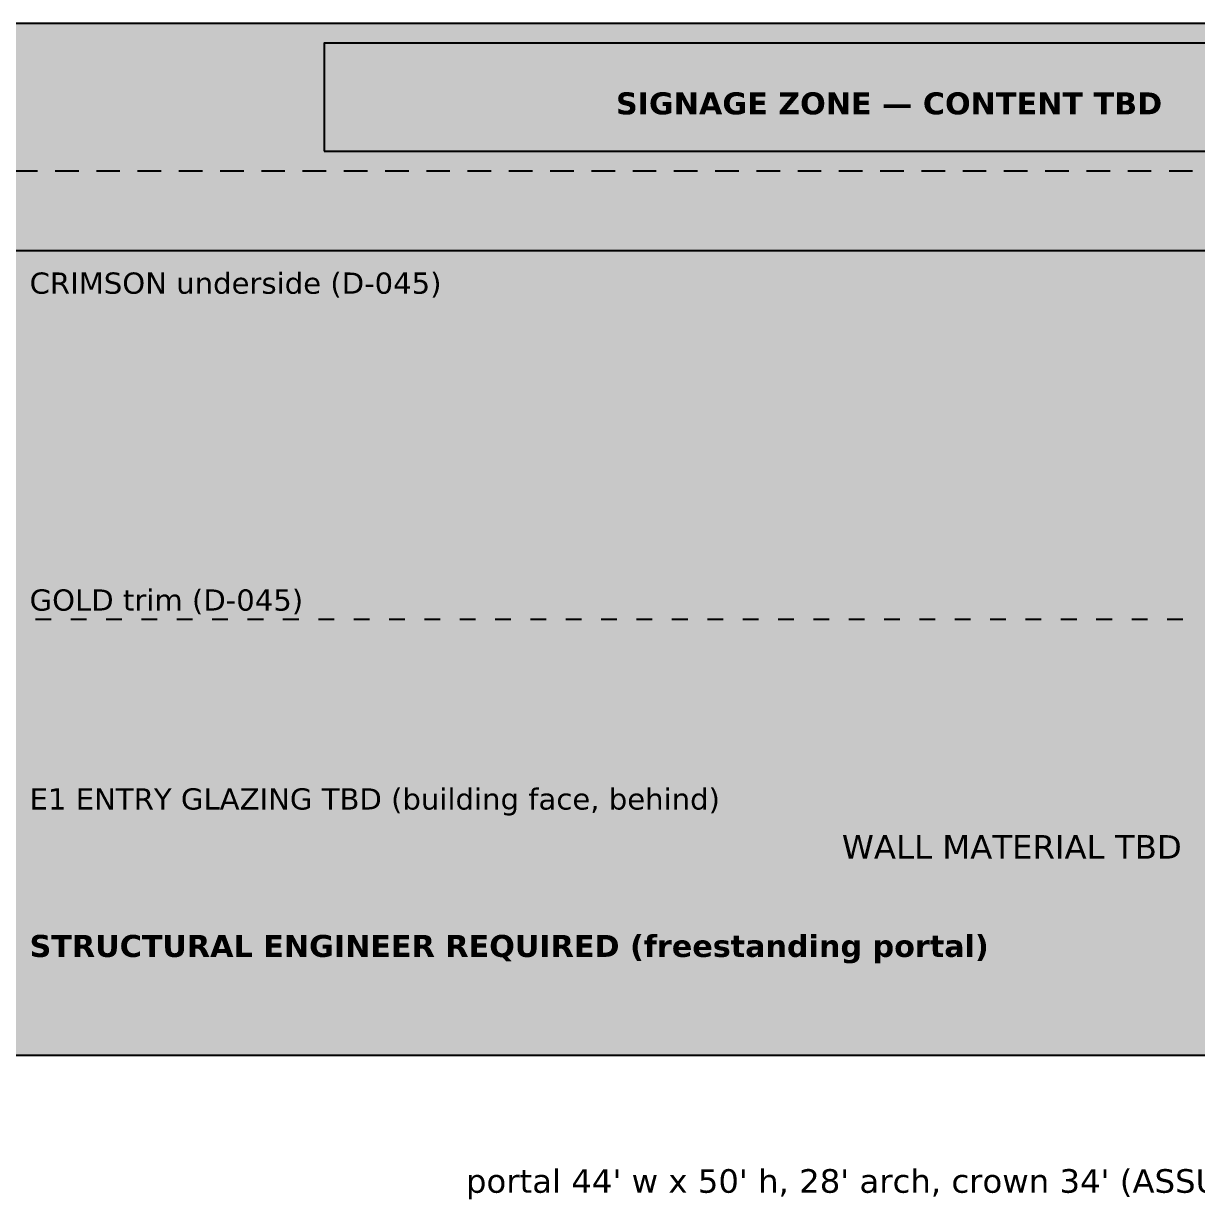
# Model space of a CAD drawing. Header units: inches. Extents: x 0.5 to 16.5, y 0.5 to 10.5.
# Drawn here: x 11.56 to 14.547, y 5.883 to 8.875 of the extents above; entities that cross this region are included whole.
import ezdxf
from ezdxf.enums import TextEntityAlignment as Align

# ---------------------------------------------------------------- set-up
doc = ezdxf.new("R2010")
doc.units = ezdxf.units.IN
doc.header["$MEASUREMENT"] = 0
for name, color, linetype in [('A-ELEV-FILL', 7, 'Continuous'), ('A-ELEV-HIDN', 7, 'Continuous'), ('A-ELEV-IDEN', 7, 'Continuous'), ('A-ELEV-OTLN', 7, 'Continuous'), ('A-ELEV-SIGN', 7, 'Continuous')]:
    doc.layers.add(name, color=color, linetype=linetype)
doc.styles.add('KS-BOLD', font='DejaVuSans-Bold.ttf')
doc.styles.add('KS-REG', font='DejaVuSans.ttf')

msp = doc.modelspace()

# ---------------------------------------------------------------- hatches: boundary and pattern name
at = {"layer": 'A-ELEV-FILL', "true_color": 0xcdcdcd}
msp.add_hatch(color=7, dxfattribs=at).paths.add_polyline_path([(6.0125, 6.25), (16.075, 6.25), (16.075, 8.875), (6.0125, 8.875)])
at = {"layer": 'A-ELEV-FILL', "true_color": 0xe4e4e4}
msp.add_hatch(color=7, dxfattribs=at).paths.add_polyline_path([(2.95, 6.25), (16.075, 6.25), (16.075, 8.2969), (2.95, 8.2969)])

# ---------------------------------------------------------------- linework, layer by layer
at = {"layer": 'A-ELEV-HIDN'}
for p, q in [((11.535, 8.5), (11.595, 8.5)), ((11.64, 8.5), (11.7, 8.5)), ((11.745, 8.5), (11.805, 8.5)), ((11.85, 8.5), (11.91, 8.5)), ((11.955, 8.5), (12.015, 8.5)), ((12.06, 8.5), (12.12, 8.5)), ((12.165, 8.5), (12.225, 8.5)), ((12.27, 8.5), (12.33, 8.5)), ((12.375, 8.5), (12.435, 8.5)), ((12.48, 8.5), (12.54, 8.5)), ((12.585, 8.5), (12.645, 8.5)), ((12.69, 8.5), (12.75, 8.5)), ((12.795, 8.5), (12.855, 8.5)), ((12.9, 8.5), (12.96, 8.5)), ((13.005, 8.5), (13.065, 8.5)), ((13.11, 8.5), (13.17, 8.5)), ((13.215, 8.5), (13.275, 8.5)), ((13.32, 8.5), (13.38, 8.5)), ((13.425, 8.5), (13.485, 8.5)), ((13.53, 8.5), (13.59, 8.5)), ((13.635, 8.5), (13.695, 8.5)), ((13.74, 8.5), (13.8, 8.5)), ((13.845, 8.5), (13.905, 8.5)), ((13.95, 8.5), (14.01, 8.5)), ((14.055, 8.5), (14.115, 8.5)), ((14.16, 8.5), (14.22, 8.5)), ((14.265, 8.5), (14.325, 8.5)), ((14.37, 8.5), (14.43, 8.5)), ((14.475, 8.5), (14.535, 8.5)), ((11.59, 7.3594), (11.63, 7.3594)), ((11.68, 7.3594), (11.72, 7.3594)), ((11.77, 7.3594), (11.81, 7.3594)), ((11.86, 7.3594), (11.9, 7.3594)), ((11.95, 7.3594), (11.99, 7.3594)), ((12.04, 7.3594), (12.08, 7.3594)), ((12.13, 7.3594), (12.17, 7.3594)), ((12.22, 7.3594), (12.26, 7.3594)), ((12.31, 7.3594), (12.35, 7.3594)), ((12.4, 7.3594), (12.44, 7.3594)), ((12.49, 7.3594), (12.53, 7.3594)), ((12.58, 7.3594), (12.62, 7.3594)), ((12.67, 7.3594), (12.71, 7.3594)), ((12.76, 7.3594), (12.8, 7.3594)), ((12.85, 7.3594), (12.89, 7.3594)), ((12.94, 7.3594), (12.98, 7.3594)), ((13.03, 7.3594), (13.07, 7.3594)), ((13.12, 7.3594), (13.16, 7.3594)), ((13.21, 7.3594), (13.25, 7.3594)), ((13.3, 7.3594), (13.34, 7.3594)), ((13.39, 7.3594), (13.43, 7.3594)), ((13.48, 7.3594), (13.52, 7.3594)), ((13.57, 7.3594), (13.61, 7.3594)), ((13.66, 7.3594), (13.7, 7.3594)), ((13.75, 7.3594), (13.79, 7.3594)), ((13.84, 7.3594), (13.88, 7.3594)), ((13.93, 7.3594), (13.97, 7.3594)), ((14.02, 7.3594), (14.06, 7.3594)), ((14.11, 7.3594), (14.15, 7.3594)), ((14.2, 7.3594), (14.24, 7.3594)), ((14.29, 7.3594), (14.33, 7.3594)), ((14.38, 7.3594), (14.42, 7.3594)), ((14.47, 7.3594), (14.51, 7.3594))]:
    msp.add_line(p, q, dxfattribs=at)
at = {"layer": 'A-ELEV-OTLN'}
msp.add_line((2.7, 6.25), (16.325, 6.25), dxfattribs=at)
for points in [[(6.0125, 6.25), (16.075, 6.25), (16.075, 8.875), (6.0125, 8.875)], [(2.95, 6.25), (16.075, 6.25), (16.075, 8.2969), (2.95, 8.2969)]]:
    msp.add_lwpolyline(points, close=True, dxfattribs=at)
at = {"layer": 'A-ELEV-SIGN'}
msp.add_lwpolyline([(12.325, 8.55), (15.2, 8.55), (15.2, 8.825), (12.325, 8.825)], close=True, dxfattribs=at)

# ---------------------------------------------------------------- texts
at = {"layer": 'A-ELEV-IDEN'}
for s, height, style, p in [('CRIMSON underside (D-045)', 0.054, 'KS-REG', (11.575, 8.1875)), ('GOLD trim (D-045)', 0.054, 'KS-REG', (11.575, 7.3812)), ('E1 ENTRY GLAZING TBD (building face, behind)', 0.054, 'KS-REG', (11.575, 6.875)), ('STRUCTURAL ENGINEER REQUIRED (freestanding portal)', 0.056, 'KS-BOLD', (11.575, 6.5))]:
    msp.add_text(s, height=height, dxfattribs=dict(at, style=style)).set_placement(p)
at = {"layer": 'A-ELEV-IDEN', "style": 'KS-REG'}
msp.add_text('WALL MATERIAL TBD', height=0.06, dxfattribs=at).set_placement((14.075, 6.75), align=Align.CENTER)
msp.add_text("portal 44' w x 50' h, 28' arch, crown 34' (ASSUMED, render proportions) · W ← → E", height=0.06, dxfattribs=at).set_placement((16.075, 5.9), align=Align.RIGHT)
at = {"layer": 'A-ELEV-SIGN', "style": 'KS-BOLD'}
msp.add_text('SIGNAGE ZONE — CONTENT TBD', height=0.056, dxfattribs=at).set_placement((13.7625, 8.6438), align=Align.CENTER)

doc.saveas('drawing.dxf')
